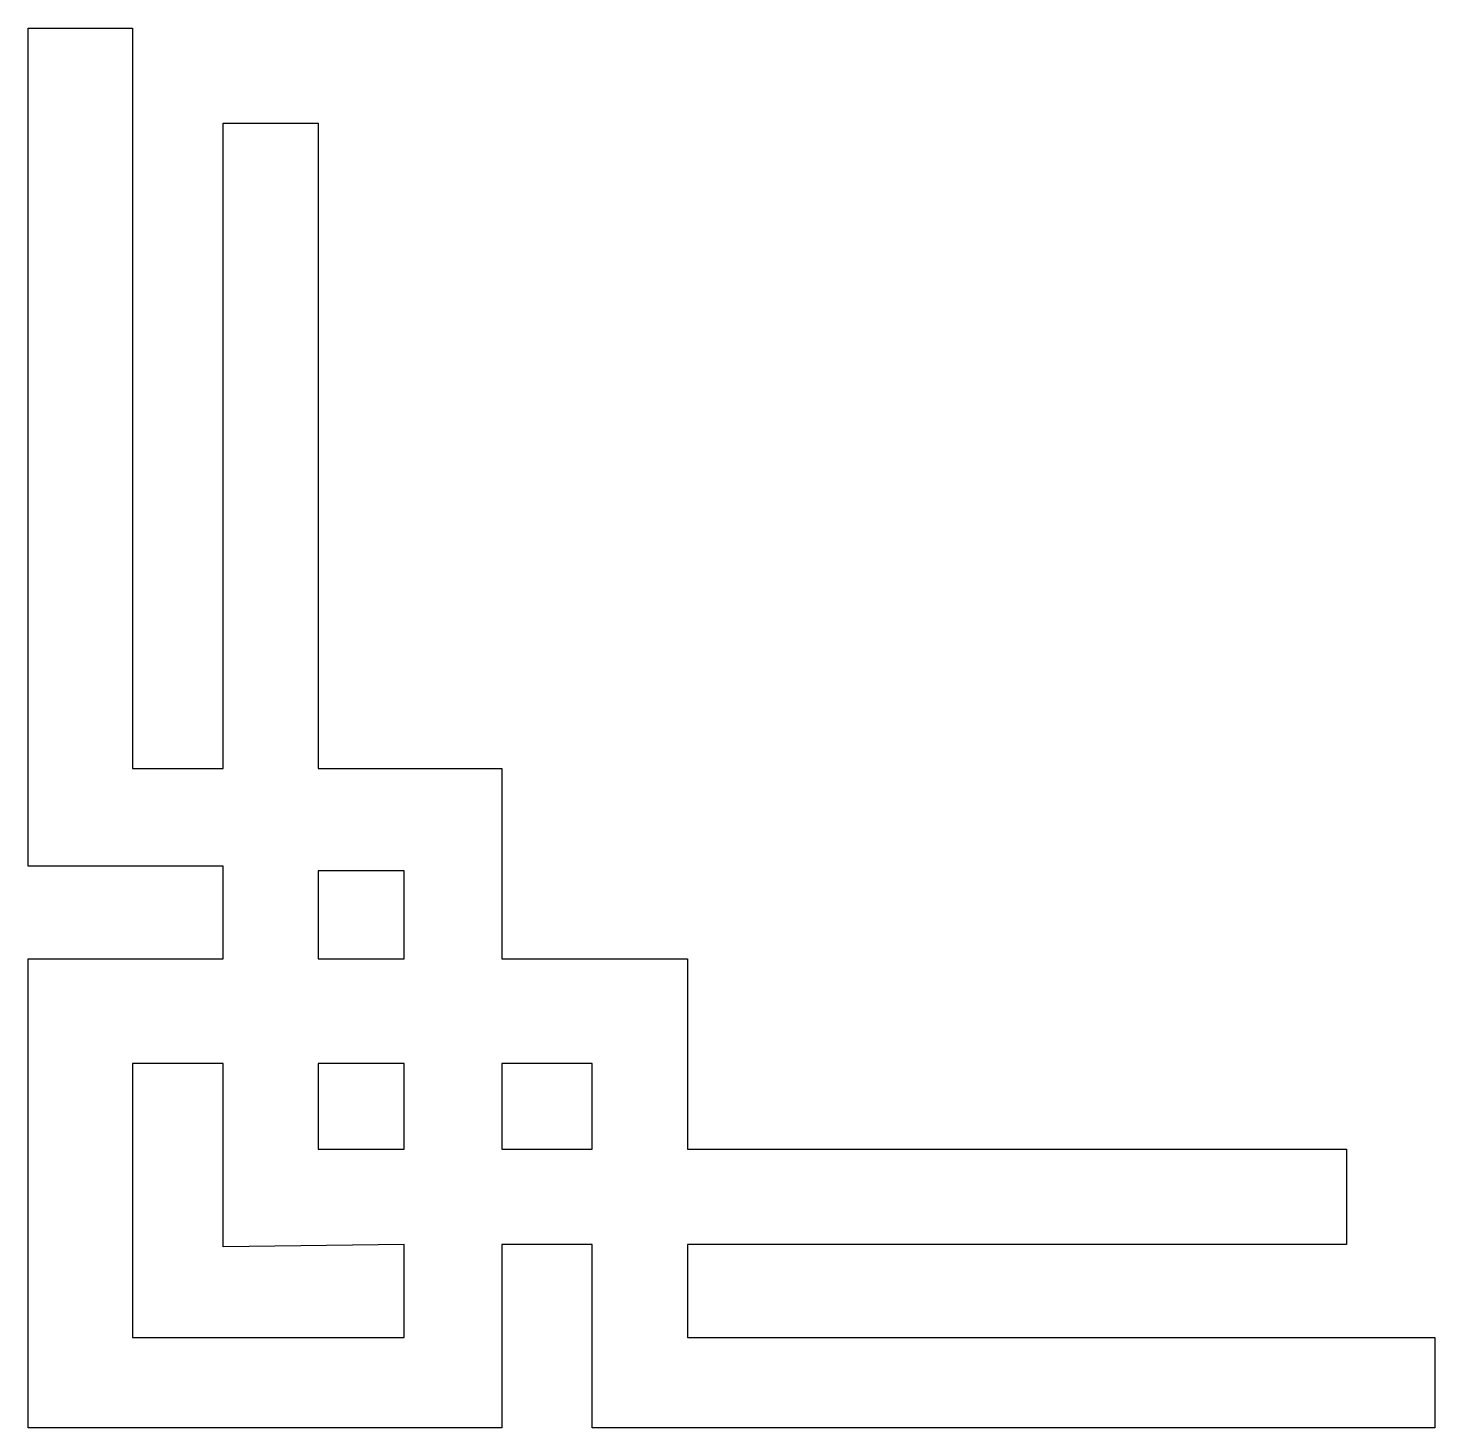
# Model space of a CAD drawing. Header units: centimetres. Extents: x -9.4 to 9.5, y -6.8 to 12.
import ezdxf

# ---------------------------------------------------------------- set-up
doc = ezdxf.new("R2010")
doc.units = ezdxf.units.CM
doc.header["$MEASUREMENT"] = 0
doc.layers.add('layer 1', color=7, linetype='Continuous')

msp = doc.modelspace()

# ---------------------------------------------------------------- linework, layer by layer
at = {"layer": 'layer 1', "color": 242}
for points, knots in [([(-9.35407, 12.01933), (-9.35407, 12.01933), (-9.35407, 0.77231), (-9.35407, 0.77231), (-9.35407, 0.77231), (-9.35407, 0.77231), (-6.73703, 0.77231), (-6.73703, 0.77231), (-6.73703, 0.77231), (-6.73703, 0.77231), (-6.73703, -0.4739), (-6.73703, -0.4739), (-6.73703, -0.4739), (-6.73703, -0.4739), (-9.35407, -0.4739), (-9.35407, -0.4739), (-9.35407, -0.4739), (-9.35407, -0.4739), (-9.35407, -6.76725), (-9.35407, -6.76725), (-9.35407, -6.76725), (-9.35407, -6.76725), (-2.99841, -6.76725), (-2.99841, -6.76725), (-2.99841, -6.76725), (-2.99841, -6.76725), (-2.99841, -4.30599), (-2.99841, -4.30599), (-2.99841, -4.30599), (-2.99841, -4.30599), (-1.78335, -4.30599), (-1.78335, -4.30599), (-1.78335, -4.30599), (-1.78335, -4.30599), (-1.78335, -6.76725), (-1.78335, -6.76725), (-1.78335, -6.76725), (-1.78335, -6.76725), (9.52598, -6.76725), (9.52598, -6.76725), (9.52598, -6.76725), (9.52598, -6.76725), (9.52598, -5.5522), (9.52598, -5.5522), (9.52598, -5.5522), (9.52598, -5.5522), (-0.50599, -5.5522), (-0.50599, -5.5522), (-0.50599, -5.5522), (-0.50599, -5.5522), (-0.50599, -4.30599), (-0.50599, -4.30599), (-0.50599, -4.30599), (-0.50599, -4.30599), (8.34208, -4.30599), (8.34208, -4.30599), (8.34208, -4.30599), (8.34208, -4.30599), (8.34208, -3.02863), (8.34208, -3.02863), (8.34208, -3.02863), (8.34208, -3.02863), (-0.50599, -3.02863), (-0.50599, -3.02863), (-0.50599, -3.02863), (-0.50599, -3.02863), (-0.50599, -0.4739), (-0.50599, -0.4739), (-0.50599, -0.4739), (-0.50599, -0.4739), (-2.99841, -0.4739), (-2.99841, -0.4739), (-2.99841, -0.4739), (-2.99841, -0.4739), (-2.99841, 2.08082), (-2.99841, 2.08082), (-2.99841, 2.08082), (-2.99841, 2.08082), (-5.45967, 2.08082), (-5.45967, 2.08082), (-5.45967, 2.08082), (-5.45967, 2.08082), (-5.45967, 10.74197), (-5.45967, 10.74197), (-5.45967, 10.74197), (-5.45967, 10.74197), (-6.73703, 10.74197), (-6.73703, 10.74197), (-6.73703, 10.74197), (-6.73703, 10.74197), (-6.73703, 2.08082), (-6.73703, 2.08082), (-6.73703, 2.08082), (-6.73703, 2.08082), (-7.95208, 2.08082), (-7.95208, 2.08082), (-7.95208, 2.08082), (-7.95208, 2.08082), (-7.95208, 12.01933), (-7.95208, 12.01933), (-7.95208, 12.01933), (-7.95208, 12.01933), (-9.35407, 12.01933), (-9.35407, 12.01933)], [0, 0, 0, 0, 0.03703704, 0.03703704, 0.03703704, 0.03703704, 0.07407407, 0.07407407, 0.07407407, 0.07407407, 0.11111111, 0.11111111, 0.11111111, 0.11111111, 0.14814815, 0.14814815, 0.14814815, 0.14814815, 0.18518519, 0.18518519, 0.18518519, 0.18518519, 0.22222222, 0.22222222, 0.22222222, 0.22222222, 0.25925926, 0.25925926, 0.25925926, 0.25925926, 0.2962963, 0.2962963, 0.2962963, 0.2962963, 0.33333333, 0.33333333, 0.33333333, 0.33333333, 0.37037037, 0.37037037, 0.37037037, 0.37037037, 0.40740741, 0.40740741, 0.40740741, 0.40740741, 0.44444444, 0.44444444, 0.44444444, 0.44444444, 0.48148148, 0.48148148, 0.48148148, 0.48148148, 0.51851852, 0.51851852, 0.51851852, 0.51851852, 0.55555556, 0.55555556, 0.55555556, 0.55555556, 0.59259259, 0.59259259, 0.59259259, 0.59259259, 0.62962963, 0.62962963, 0.62962963, 0.62962963, 0.66666667, 0.66666667, 0.66666667, 0.66666667, 0.7037037, 0.7037037, 0.7037037, 0.7037037, 0.74074074, 0.74074074, 0.74074074, 0.74074074, 0.77777778, 0.77777778, 0.77777778, 0.77777778, 0.81481481, 0.81481481, 0.81481481, 0.81481481, 0.85185185, 0.85185185, 0.85185185, 0.85185185, 0.88888889, 0.88888889, 0.88888889, 0.88888889, 0.92592593, 0.92592593, 0.92592593, 0.92592593, 1, 1, 1, 1]), ([(-5.45967, 0.71), (-5.45967, 0.71), (-4.30692, 0.71), (-4.30692, 0.71), (-4.30692, 0.71), (-4.30692, 0.71), (-4.30692, -0.4739), (-4.30692, -0.4739), (-4.30692, -0.4739), (-4.30692, -0.4739), (-5.45967, -0.4739), (-5.45967, -0.4739), (-5.45967, -0.4739), (-5.45967, -0.4739), (-5.45967, 0.71), (-5.45967, 0.71)], [0, 0, 0, 0, 0.2, 0.2, 0.2, 0.2, 0.4, 0.4, 0.4, 0.4, 0.6, 0.6, 0.6, 0.6, 1, 1, 1, 1]), ([(-7.95208, -1.87589), (-7.95208, -1.87589), (-6.73703, -1.87589), (-6.73703, -1.87589), (-6.73703, -1.87589), (-6.73703, -1.87589), (-6.73703, -4.33715), (-6.73703, -4.33715), (-6.73703, -4.33715), (-6.73703, -4.33715), (-4.30692, -4.30599), (-4.30692, -4.30599), (-4.30692, -4.30599), (-4.30692, -4.30599), (-4.30692, -5.5522), (-4.30692, -5.5522), (-4.30692, -5.5522), (-4.30692, -5.5522), (-7.95208, -5.5522), (-7.95208, -5.5522), (-7.95208, -5.5522), (-7.95208, -5.5522), (-7.95208, -1.87589), (-7.95208, -1.87589)], [0, 0, 0, 0, 0.14285714, 0.14285714, 0.14285714, 0.14285714, 0.28571429, 0.28571429, 0.28571429, 0.28571429, 0.42857143, 0.42857143, 0.42857143, 0.42857143, 0.57142857, 0.57142857, 0.57142857, 0.57142857, 0.71428571, 0.71428571, 0.71428571, 0.71428571, 1, 1, 1, 1]), ([(-5.45967, -1.87589), (-5.45967, -1.87589), (-4.30692, -1.87589), (-4.30692, -1.87589), (-4.30692, -1.87589), (-4.30692, -1.87589), (-4.30692, -3.02863), (-4.30692, -3.02863), (-4.30692, -3.02863), (-4.30692, -3.02863), (-5.45967, -3.02863), (-5.45967, -3.02863), (-5.45967, -3.02863), (-5.45967, -3.02863), (-5.45967, -1.87589), (-5.45967, -1.87589)], [0, 0, 0, 0, 0.2, 0.2, 0.2, 0.2, 0.4, 0.4, 0.4, 0.4, 0.6, 0.6, 0.6, 0.6, 1, 1, 1, 1]), ([(-2.99841, -1.87589), (-2.99841, -1.87589), (-1.78335, -1.87589), (-1.78335, -1.87589), (-1.78335, -1.87589), (-1.78335, -1.87589), (-1.78335, -3.02863), (-1.78335, -3.02863), (-1.78335, -3.02863), (-1.78335, -3.02863), (-2.99841, -3.02863), (-2.99841, -3.02863), (-2.99841, -3.02863), (-2.99841, -3.02863), (-2.99841, -1.87589), (-2.99841, -1.87589)], [0, 0, 0, 0, 0.2, 0.2, 0.2, 0.2, 0.4, 0.4, 0.4, 0.4, 0.6, 0.6, 0.6, 0.6, 1, 1, 1, 1])]:
    msp.add_open_spline(points, degree=3, knots=knots, dxfattribs=at)

doc.saveas('drawing.dxf')
